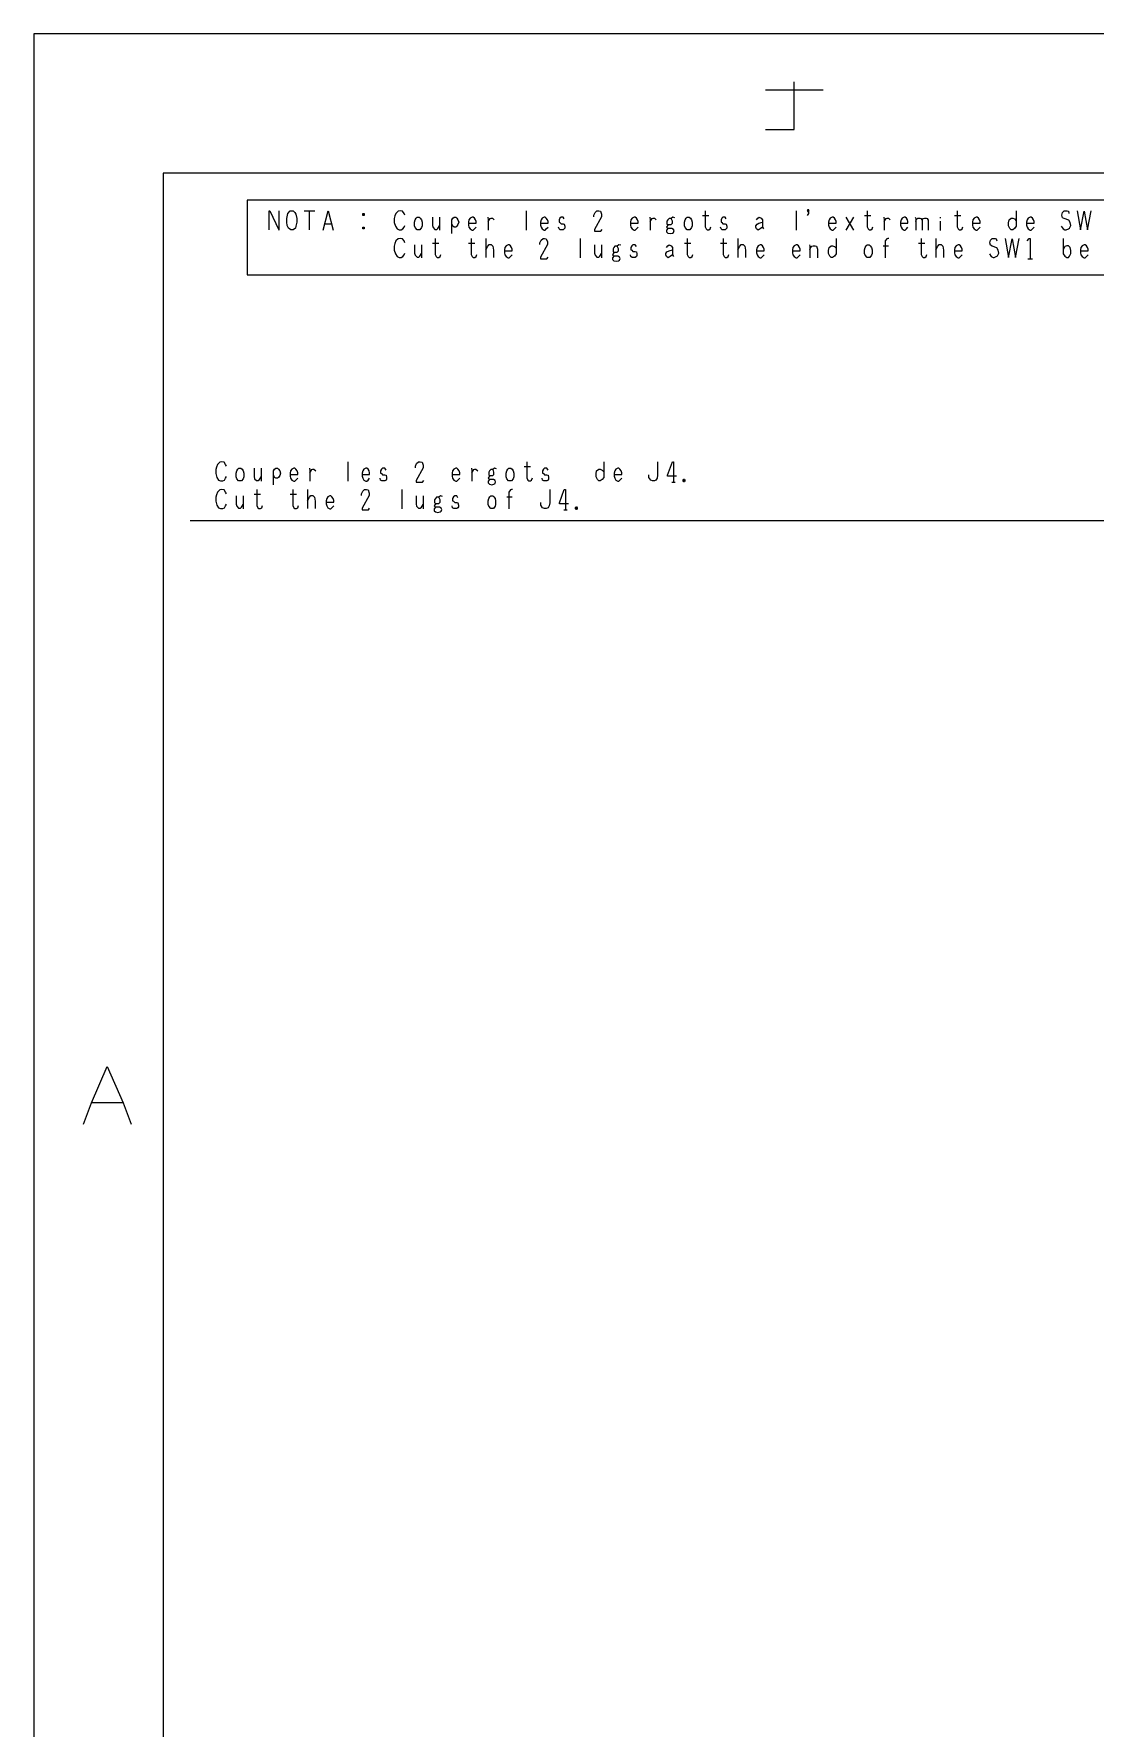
# Model space of a CAD drawing. Extents: x -228 to 961, y -124 to 716.
# Drawn here: x -227.8 to -10.9, y 369.4 to 715.8 of the extents above; entities that cross this region are included whole.
import ezdxf

# ---------------------------------------------------------------- set-up
doc = ezdxf.new("R2010")
doc.units = 0
doc.layers.add('1', color=1, linetype='CONTINUOUS')

msp = doc.modelspace()

# ---------------------------------------------------------------- linework, layer by layer
at = {"layer": '1'}
for p, q in [((960.5, 715.8), (-227.75, 715.8)), ((-227.75, 715.8), (-227.75, -124.5)), ((-78.25, 704.34), (-66.48, 704.34)), ((-72.38, 696.27), (-72.38, 705.97)), ((-78.25, 696.27), (-72.38, 696.27)), ((934.1, 687.29), (-201.33, 687.29)), ((-201.33, 687.29), (-201.33, -99.61)), ((171.58, 681.8), (-184.15, 681.8)), ((-184.15, 681.8), (-184.15, 666.52)), ((-179.65, 675.75), (-179.65, 679.63)), ((-179.65, 679.63), (-179.52, 679.63)), ((-179.52, 679.63), (-177.7, 675.75)), ((-177.65, 675.75), (-177.65, 679.63)), ((-176.07, 678.05), (-175.85, 679.1)), ((-175.85, 679.1), (-175.4, 679.63)), ((-175.4, 679.63), (-174.77, 679.63)), ((-174.77, 679.63), (-174.42, 679.28)), ((-174.42, 679.28), (-174.2, 678.93)), ((-172.52, 679.63), (-170.35, 679.63)), ((-171.5, 679.63), (-171.5, 675.75)), ((-168.62, 675.65), (-167.65, 679.63)), ((-167.65, 679.63), (-166.6, 675.65)), ((-160.52, 679.1), (-160.27, 679.1)), ((-160.52, 678.68), (-160.52, 679.1)), ((-160.52, 679.1), (-160.27, 678.68)), ((-160.27, 679.1), (-160.52, 678.68)), ((-160.27, 679.1), (-160.27, 678.68)), ((-153.8, 679.1), (-154.02, 678.58)), ((-153.32, 679.55), (-153.8, 679.1)), ((-152.92, 679.63), (-153.32, 679.55)), ((-152.47, 679.55), (-152.92, 679.63)), ((-152.12, 679.1), (-152.47, 679.55)), ((-151.95, 678.75), (-152.12, 679.1)), ((-127.17, 679.62), (-127.17, 675.65)), ((-113.32, 678.75), (-113.1, 679.27)), ((-113.1, 679.27), (-112.7, 679.62)), ((-112.7, 679.62), (-112.35, 679.62)), ((-112.35, 679.62), (-112, 679.55)), ((-112, 679.55), (-111.77, 678.92)), ((-90.57, 679.62), (-90.57, 676.37)), ((-72, 679.62), (-72, 675.65)), ((-69.42, 679.82), (-69.65, 679.45)), ((-69.42, 679.82), (-69.65, 679.82)), ((-69.65, 679.82), (-69.65, 679.45)), ((-69.42, 679.45), (-69.65, 679.82)), ((-69.65, 679.45), (-69.42, 679.45)), ((-69.65, 678.67), (-69.42, 679.1)), ((-69.42, 679.1), (-69.42, 679.82)), ((-57.47, 679.62), (-57.47, 676.37)), ((-39.07, 679.62), (-39.07, 676.37)), ((-27.07, 679.62), (-27.07, 676.45)), ((-17.7, 678.75), (-17.6, 679.27)), ((-17.6, 679.27), (-17.25, 679.62)), ((-17.25, 679.62), (-16.6, 679.62)), ((-16.6, 679.62), (-16.37, 679.55)), ((-16.37, 679.55), (-16.27, 679.1)), ((-14.6, 679.62), (-13.9, 675.75)), ((-13.9, 675.75), (-13.17, 679.55)), ((-13.17, 679.55), (-12.47, 675.75)), ((-12.47, 675.75), (-11.72, 679.62)), ((-177.7, 675.75), (-177.65, 675.75)), ((-176.07, 677.33), (-176.07, 678.05)), ((-175.97, 676.63), (-176.07, 677.33)), ((-175.75, 676.1), (-175.97, 676.63)), ((-175.22, 675.75), (-175.75, 676.1)), ((-174.77, 675.75), (-175.22, 675.75)), ((-174.3, 676.1), (-174.77, 675.75)), ((-174.2, 676.45), (-174.3, 676.1)), ((-174.2, 678.93), (-174.02, 678.05)), ((-174.02, 677.33), (-174.2, 676.45)), ((-174.02, 678.05), (-174.02, 677.33)), ((-168.27, 676.98), (-166.95, 676.98)), ((-160.27, 678.68), (-160.52, 678.68)), ((-160.52, 676.28), (-160.27, 676.28)), ((-160.52, 675.93), (-160.52, 676.28)), ((-160.52, 676.28), (-160.27, 675.93)), ((-160.27, 676.28), (-160.52, 675.93)), ((-160.27, 675.93), (-160.52, 675.93)), ((-160.27, 676.28), (-160.27, 675.93)), ((-154.02, 678.58), (-154.12, 678.05)), ((-154.12, 678.05), (-154.12, 677.25)), ((-154.12, 677.25), (-153.9, 676.45)), ((-153.9, 676.45), (-153.55, 675.93)), ((-153.55, 675.93), (-153.15, 675.75)), ((-153.15, 675.75), (-152.7, 675.75)), ((-152.7, 675.75), (-152.35, 675.93)), ((-152.35, 675.93), (-152.12, 676.28)), ((-152.12, 676.28), (-151.95, 676.63)), ((-150, 677.33), (-149.87, 677.78)), ((-150, 676.55), (-150, 677.33)), ((-149.87, 676.2), (-150, 676.55)), ((-149.87, 677.78), (-149.65, 678.13)), ((-149.47, 675.75), (-149.87, 676.2)), ((-149.65, 678.13), (-149.42, 678.3)), ((-148.9, 675.75), (-149.47, 675.75)), ((-149.42, 678.3), (-149.02, 678.3)), ((-149.02, 678.3), (-148.8, 678.13)), ((-148.55, 676.2), (-148.9, 675.75)), ((-148.8, 678.13), (-148.55, 677.78)), ((-148.55, 677.78), (-148.45, 677.33)), ((-148.45, 676.55), (-148.55, 676.2)), ((-148.45, 677.33), (-148.45, 676.55)), ((-146.32, 678.3), (-146.32, 676.63)), ((-146.32, 676.63), (-146.2, 676.2)), ((-146.2, 676.2), (-145.8, 675.83)), ((-145.8, 675.83), (-145.45, 675.83)), ((-145.45, 675.83), (-145.22, 676)), ((-145.22, 676), (-144.87, 676.55)), ((-144.87, 678.3), (-144.87, 675.65)), ((-142.35, 677.78), (-142.12, 678.12)), ((-142.35, 674.95), (-142.35, 677.78)), ((-142.12, 676.45), (-142.35, 676.98)), ((-142.12, 678.12), (-141.9, 678.3)), ((-141.9, 676.28), (-142.12, 676.45)), ((-141.9, 678.3), (-141.55, 678.3)), ((-141.55, 676.28), (-141.9, 676.28)), ((-141.55, 678.3), (-141.32, 678.12)), ((-141.32, 676.45), (-141.55, 676.28)), ((-141.32, 678.12), (-141.1, 677.78)), ((-141.1, 676.8), (-141.32, 676.45)), ((-141.1, 677.78), (-140.92, 677.33)), ((-140.92, 677.33), (-141.1, 676.8)), ((-138.85, 677.77), (-138.95, 677.32)), ((-138.95, 677.32), (-138.95, 676.72)), ((-138.95, 677.08), (-137.4, 677.08)), ((-138.95, 676.72), (-138.85, 676.27)), ((-138.62, 678.12), (-138.85, 677.77)), ((-138.85, 676.27), (-138.62, 675.92)), ((-138.22, 678.3), (-138.62, 678.12)), ((-138.62, 675.92), (-138.22, 675.65)), ((-137.97, 678.3), (-138.22, 678.3)), ((-138.22, 675.65), (-137.97, 675.65)), ((-137.75, 678.12), (-137.97, 678.3)), ((-137.97, 675.65), (-137.75, 675.92)), ((-137.52, 677.77), (-137.75, 678.12)), ((-137.75, 675.92), (-137.4, 676.27)), ((-137.4, 677.42), (-137.52, 677.77)), ((-137.4, 677.08), (-137.4, 677.42)), ((-135, 678.3), (-134.95, 677.77)), ((-134.95, 677.42), (-134.52, 678.05)), ((-134.95, 677.77), (-134.95, 675.65)), ((-134.52, 678.05), (-134.3, 678.12)), ((-134.3, 678.12), (-134.07, 678.12)), ((-134.07, 678.12), (-133.72, 677.78)), ((-124.12, 677.77), (-124.25, 677.32)), ((-124.25, 677.32), (-124.25, 676.72)), ((-124.25, 677.08), (-122.7, 677.08)), ((-124.25, 676.72), (-124.12, 676.27)), ((-123.9, 678.12), (-124.12, 677.77)), ((-124.12, 676.27), (-123.9, 675.92)), ((-123.5, 678.3), (-123.9, 678.12)), ((-123.9, 675.92), (-123.5, 675.65)), ((-123.27, 678.3), (-123.5, 678.3)), ((-123.5, 675.65), (-123.27, 675.65)), ((-123.05, 678.12), (-123.27, 678.3)), ((-123.27, 675.65), (-123.05, 675.92)), ((-122.82, 677.77), (-123.05, 678.12)), ((-123.05, 675.92), (-122.7, 676.27)), ((-122.7, 677.42), (-122.82, 677.77)), ((-122.7, 677.08), (-122.7, 677.42)), ((-120.45, 675.92), (-120.57, 676.27)), ((-120.27, 678.12), (-120.45, 677.77)), ((-120.45, 677.77), (-120.45, 677.32)), ((-120.45, 677.32), (-120.27, 677.25)), ((-120.22, 675.75), (-120.45, 675.92)), ((-120.05, 678.3), (-120.27, 678.12)), ((-120.27, 677.25), (-120.05, 676.97)), ((-119.6, 675.75), (-120.22, 675.75)), ((-119.6, 678.3), (-120.05, 678.3)), ((-120.05, 676.97), (-119.6, 676.97)), ((-119.37, 677.95), (-119.6, 678.3)), ((-119.6, 676.97), (-119.37, 676.9)), ((-119.37, 675.92), (-119.6, 675.75)), ((-119.37, 676.9), (-119.25, 676.45)), ((-119.25, 676.1), (-119.37, 675.92)), ((-119.25, 676.45), (-119.25, 676.1)), ((-113.32, 678.4), (-113.32, 678.75)), ((-111.77, 678.4), (-113.22, 675.82)), ((-113.22, 675.82), (-113.22, 675.47)), ((-111.9, 675.47), (-111.67, 675.82)), ((-111.77, 678.92), (-111.77, 678.4)), ((-105.75, 677.77), (-105.85, 677.32)), ((-105.85, 677.32), (-105.85, 676.72)), ((-105.85, 677.07), (-104.3, 677.07)), ((-105.85, 676.72), (-105.75, 676.27)), ((-105.52, 678.12), (-105.75, 677.77)), ((-105.75, 676.27), (-105.52, 675.92)), ((-105.12, 678.3), (-105.52, 678.12)), ((-105.52, 675.92), (-105.12, 675.65)), ((-104.87, 678.3), (-105.12, 678.3)), ((-105.12, 675.65), (-104.87, 675.65)), ((-104.65, 678.12), (-104.87, 678.3)), ((-104.87, 675.65), (-104.65, 675.92)), ((-104.42, 677.77), (-104.65, 678.12)), ((-104.65, 675.92), (-104.3, 676.27)), ((-104.3, 677.42), (-104.42, 677.77)), ((-104.3, 677.07), (-104.3, 677.42)), ((-101.9, 678.3), (-101.85, 677.77)), ((-101.85, 677.42), (-101.42, 678.05)), ((-101.85, 677.77), (-101.85, 675.65)), ((-101.42, 678.05), (-101.2, 678.12)), ((-101.2, 678.12), (-100.97, 678.12)), ((-100.97, 678.12), (-100.62, 677.77)), ((-98.15, 676.8), (-98.5, 676.27)), ((-98.5, 676.27), (-98.22, 676)), ((-98.22, 676), (-98.5, 675.65)), ((-98.5, 675.65), (-98.5, 675.3)), ((-98.22, 677.77), (-98.4, 677.52)), ((-98.4, 677.52), (-98.4, 676.9)), ((-98.4, 676.9), (-98.15, 676.8)), ((-97.97, 678.05), (-98.22, 677.77)), ((-97.4, 676), (-98.22, 676)), ((-98.15, 676.8), (-97.52, 676.8)), ((-97.52, 678.05), (-97.97, 678.05)), ((-97.17, 678.3), (-97.52, 678.05)), ((-97.4, 677.77), (-97.52, 678.05)), ((-97.52, 676.8), (-97.3, 677.07)), ((-97.3, 677.52), (-97.4, 677.77)), ((-97.07, 675.82), (-97.4, 676)), ((-97.3, 677.07), (-97.3, 677.52)), ((-96.77, 678.22), (-97.17, 678.3)), ((-96.95, 675.57), (-97.07, 675.82)), ((-97.07, 675.22), (-96.95, 675.57)), ((-94.82, 677.32), (-94.7, 677.77)), ((-94.82, 676.55), (-94.82, 677.32)), ((-94.7, 676.2), (-94.82, 676.55)), ((-94.7, 677.77), (-94.47, 678.12)), ((-94.3, 675.75), (-94.7, 676.2)), ((-94.47, 678.12), (-94.25, 678.3)), ((-93.72, 675.75), (-94.3, 675.75)), ((-94.25, 678.3), (-93.85, 678.3)), ((-93.85, 678.3), (-93.62, 678.12)), ((-93.4, 676.2), (-93.72, 675.75)), ((-93.62, 678.12), (-93.4, 677.77)), ((-93.4, 677.77), (-93.27, 677.32)), ((-93.27, 676.55), (-93.4, 676.2)), ((-93.27, 677.32), (-93.27, 676.55)), ((-91.15, 678.67), (-89.82, 678.67)), ((-90.57, 676.37), (-90.4, 675.92)), ((-90.4, 675.92), (-90.17, 675.75)), ((-90.17, 675.75), (-89.82, 675.75)), ((-89.82, 675.75), (-89.6, 675.92)), ((-89.6, 675.92), (-89.42, 676.37)), ((-87.35, 675.92), (-87.47, 676.27)), ((-87.17, 678.12), (-87.35, 677.77)), ((-87.35, 677.77), (-87.35, 677.32)), ((-87.35, 677.32), (-87.17, 677.25)), ((-87.12, 675.75), (-87.35, 675.92)), ((-86.95, 678.3), (-87.17, 678.12)), ((-87.17, 677.25), (-86.95, 676.97)), ((-86.5, 675.75), (-87.12, 675.75)), ((-86.5, 678.3), (-86.95, 678.3)), ((-86.95, 676.97), (-86.5, 676.97)), ((-86.27, 677.95), (-86.5, 678.3)), ((-86.5, 676.97), (-86.27, 676.9)), ((-86.27, 675.92), (-86.5, 675.75)), ((-86.27, 676.9), (-86.15, 676.45)), ((-86.15, 676.1), (-86.27, 675.92)), ((-86.15, 676.45), (-86.15, 676.1)), ((-80.22, 676.55), (-80, 676.9)), ((-80.22, 676.27), (-80.22, 676.55)), ((-80.12, 675.92), (-80.22, 676.27)), ((-80.12, 677.77), (-79.82, 678.12)), ((-79.77, 675.65), (-80.12, 675.92)), ((-80, 676.9), (-79.6, 677.07)), ((-79.82, 678.12), (-79.55, 678.3)), ((-79.37, 675.92), (-79.77, 675.65)), ((-79.6, 677.07), (-78.9, 677.32)), ((-79.55, 678.3), (-79.12, 678.12)), ((-78.9, 676.27), (-79.37, 675.92)), ((-79.12, 678.12), (-78.9, 677.77)), ((-78.9, 677.77), (-78.9, 677.32)), ((-78.9, 677.32), (-78.9, 676.27)), ((-78.9, 676.27), (-78.67, 675.92)), ((-65.27, 677.77), (-65.4, 677.32)), ((-65.4, 677.32), (-65.4, 676.72)), ((-65.4, 677.07), (-63.85, 677.07)), ((-65.4, 676.72), (-65.27, 676.27)), ((-65.05, 678.12), (-65.27, 677.77)), ((-65.27, 676.27), (-65.05, 675.92)), ((-64.65, 678.3), (-65.05, 678.12)), ((-65.05, 675.92), (-64.65, 675.65)), ((-64.42, 678.3), (-64.65, 678.3)), ((-64.65, 675.65), (-64.42, 675.65)), ((-64.2, 678.12), (-64.42, 678.3)), ((-64.42, 675.65), (-64.2, 675.92)), ((-63.97, 677.77), (-64.2, 678.12)), ((-64.2, 675.92), (-63.85, 676.27)), ((-63.85, 677.42), (-63.97, 677.77)), ((-63.85, 677.07), (-63.85, 677.42)), ((-61.85, 678.3), (-60.3, 675.65)), ((-60.3, 678.3), (-61.85, 675.65)), ((-58.05, 678.67), (-56.72, 678.67)), ((-57.47, 676.37), (-57.3, 675.92)), ((-57.3, 675.92), (-57.07, 675.75)), ((-57.07, 675.75), (-56.72, 675.75)), ((-56.72, 675.75), (-56.5, 675.92)), ((-56.5, 675.92), (-56.32, 676.37)), ((-54.07, 678.3), (-54.02, 677.77)), ((-54.02, 677.42), (-53.62, 678.05)), ((-54.02, 677.77), (-54.02, 675.65)), ((-53.62, 678.05), (-53.4, 678.12)), ((-53.4, 678.12), (-53.15, 678.12)), ((-53.15, 678.12), (-52.82, 677.77)), ((-50.57, 677.77), (-50.7, 677.32)), ((-50.7, 677.32), (-50.7, 676.72)), ((-50.7, 677.07), (-49.15, 677.07)), ((-50.7, 676.72), (-50.57, 676.27)), ((-50.35, 678.12), (-50.57, 677.77)), ((-50.57, 676.27), (-50.35, 675.92)), ((-49.95, 678.3), (-50.35, 678.12)), ((-50.35, 675.92), (-49.95, 675.65)), ((-49.72, 678.3), (-49.95, 678.3)), ((-49.95, 675.65), (-49.72, 675.65)), ((-49.47, 678.12), (-49.72, 678.3)), ((-49.72, 675.65), (-49.47, 675.92)), ((-49.25, 677.77), (-49.47, 678.12)), ((-49.47, 675.92), (-49.15, 676.27)), ((-49.15, 677.42), (-49.25, 677.77)), ((-49.15, 677.07), (-49.15, 677.42)), ((-47.7, 678.3), (-47.57, 678.05)), ((-47.57, 678.05), (-47.57, 675.65)), ((-47.57, 677.42), (-47.47, 677.77)), ((-47.47, 677.77), (-47.12, 678.12)), ((-47.12, 678.12), (-46.72, 678.12)), ((-46.72, 678.12), (-46.5, 678.05)), ((-46.5, 678.05), (-46.27, 677.7)), ((-46.27, 677.7), (-46.02, 678.05)), ((-46.27, 677.7), (-46.27, 675.65)), ((-46.02, 678.05), (-45.8, 678.12)), ((-45.8, 678.12), (-45.45, 678.12)), ((-45.45, 678.12), (-45.22, 678.05)), ((-45.22, 678.05), (-45.05, 677.7)), ((-45.05, 677.7), (-45.05, 675.65)), ((-42.57, 678.3), (-42.57, 678.12)), ((-42.57, 677.52), (-42.57, 675.57)), ((-39.65, 678.67), (-38.32, 678.67)), ((-39.07, 676.37), (-38.9, 675.92)), ((-38.9, 675.92), (-38.67, 675.75)), ((-38.67, 675.75), (-38.32, 675.75)), ((-38.32, 675.75), (-38.1, 675.92)), ((-38.1, 675.92), (-37.92, 676.37)), ((-35.87, 677.77), (-35.97, 677.32)), ((-35.97, 677.32), (-35.97, 676.72)), ((-35.97, 677.07), (-34.42, 677.07)), ((-35.97, 676.72), (-35.87, 676.27)), ((-35.62, 678.12), (-35.87, 677.77)), ((-35.87, 676.27), (-35.62, 675.92)), ((-35.22, 678.3), (-35.62, 678.12)), ((-35.62, 675.92), (-35.22, 675.65)), ((-35, 678.3), (-35.22, 678.3)), ((-35.22, 675.65), (-35, 675.65)), ((-34.77, 678.12), (-35, 678.3)), ((-35, 675.65), (-34.77, 675.92)), ((-34.55, 677.77), (-34.77, 678.12)), ((-34.77, 675.92), (-34.42, 676.27)), ((-34.42, 677.42), (-34.55, 677.77)), ((-34.42, 677.07), (-34.42, 677.42)), ((-28.62, 677.15), (-28.5, 677.77)), ((-28.62, 676.55), (-28.62, 677.15)), ((-28.32, 676), (-28.62, 676.55)), ((-28.5, 677.77), (-28.1, 678.12)), ((-28.1, 675.75), (-28.32, 676)), ((-28.1, 678.12), (-27.75, 678.12)), ((-27.75, 675.75), (-28.1, 675.75)), ((-27.75, 678.12), (-27.42, 677.95)), ((-27.42, 676), (-27.75, 675.75)), ((-27.42, 677.95), (-27.07, 677.6)), ((-27.07, 676.45), (-27.42, 676)), ((-24.82, 677.77), (-24.95, 677.32)), ((-24.95, 677.32), (-24.95, 676.72)), ((-24.95, 677.07), (-23.4, 677.07)), ((-24.95, 676.72), (-24.82, 676.27)), ((-24.6, 678.12), (-24.82, 677.77)), ((-24.82, 676.27), (-24.6, 675.92)), ((-24.2, 678.3), (-24.6, 678.12)), ((-24.6, 675.92), (-24.2, 675.65)), ((-23.97, 678.3), (-24.2, 678.3)), ((-24.2, 675.65), (-23.97, 675.65)), ((-23.72, 678.12), (-23.97, 678.3)), ((-23.97, 675.65), (-23.72, 675.92)), ((-23.5, 677.77), (-23.72, 678.12)), ((-23.72, 675.92), (-23.4, 676.27)), ((-23.4, 677.42), (-23.5, 677.77)), ((-23.4, 677.07), (-23.4, 677.42)), ((-17.82, 676.45), (-17.47, 675.92)), ((-17.6, 678.22), (-17.7, 678.75)), ((-17.25, 678.05), (-17.6, 678.22)), ((-17.47, 675.92), (-17.07, 675.75)), ((-16.27, 677.7), (-17.25, 678.05)), ((-17.07, 675.75), (-16.85, 675.75)), ((-16.85, 675.75), (-16.37, 675.92)), ((-16.37, 675.92), (-16.15, 676.1)), ((-16.02, 677.25), (-16.27, 677.7)), ((-16.15, 676.1), (-15.87, 676.62)), ((-15.87, 676.62), (-16.02, 677.25)), ((-154.02, 672.92), (-154.12, 672.37)), ((-154.12, 672.37), (-154.12, 671.6)), ((-153.8, 673.45), (-154.02, 672.92)), ((-153.32, 673.9), (-153.8, 673.45)), ((-152.92, 673.97), (-153.32, 673.9)), ((-152.47, 673.9), (-152.92, 673.97)), ((-152.12, 673.45), (-152.47, 673.9)), ((-151.95, 673.1), (-152.12, 673.45)), ((-150, 672.65), (-150, 670.97)), ((-148.55, 672.65), (-148.55, 670)), ((-146.32, 673), (-145, 673)), ((-145.75, 673.97), (-145.75, 670.7)), ((-138.95, 673), (-137.65, 673)), ((-138.4, 673.97), (-138.4, 670.7)), ((-135.4, 673.97), (-135.4, 670.07)), ((-135.4, 671.67), (-135, 672.37)), ((-135, 672.37), (-134.7, 672.75)), ((-134.7, 672.75), (-134.3, 672.75)), ((-134.3, 672.75), (-133.97, 672.37)), ((-133.97, 672.37), (-133.85, 671.6)), ((-131.5, 672.12), (-131.6, 671.67)), ((-131.25, 672.47), (-131.5, 672.12)), ((-130.85, 672.65), (-131.25, 672.47)), ((-130.62, 672.65), (-130.85, 672.65)), ((-130.4, 672.47), (-130.62, 672.65)), ((-130.17, 672.12), (-130.4, 672.47)), ((-130.05, 671.77), (-130.17, 672.12)), ((-124.37, 673.1), (-124.12, 673.62)), ((-124.37, 672.75), (-124.37, 673.1)), ((-122.82, 672.75), (-124.25, 670.17)), ((-124.12, 673.62), (-123.72, 673.97)), ((-123.72, 673.97), (-123.4, 673.97)), ((-123.4, 673.97), (-123.05, 673.9)), ((-123.05, 673.9), (-122.82, 673.27)), ((-122.82, 673.27), (-122.82, 672.75)), ((-116.15, 673.97), (-116.15, 670)), ((-113.22, 675.47), (-111.9, 675.47)), ((-113.22, 672.65), (-113.22, 670.97)), ((-111.77, 672.65), (-111.77, 670)), ((-109.25, 672.12), (-109.42, 671.85)), ((-109.02, 672.37), (-109.25, 672.12)), ((-108.55, 672.37), (-109.02, 672.37)), ((-108.22, 672.65), (-108.55, 672.37)), ((-108.45, 672.12), (-108.55, 672.37)), ((-108.32, 671.85), (-108.45, 672.12)), ((-107.82, 672.57), (-108.22, 672.65)), ((-105.57, 672.47), (-105.75, 672.12)), ((-105.75, 672.12), (-105.75, 671.67)), ((-105.35, 672.65), (-105.57, 672.47)), ((-104.87, 672.65), (-105.35, 672.65)), ((-104.65, 672.3), (-104.87, 672.65)), ((-98.5, 675.3), (-98.22, 675.05)), ((-98.5, 672.12), (-98.22, 672.47)), ((-98.22, 675.05), (-97.75, 674.95)), ((-98.22, 672.47), (-97.92, 672.65)), ((-97.92, 672.65), (-97.52, 672.47)), ((-97.75, 674.95), (-97.3, 675.05)), ((-97.52, 672.47), (-97.3, 672.12)), ((-97.3, 675.05), (-97.07, 675.22)), ((-97.3, 672.12), (-97.3, 671.67)), ((-94.82, 673), (-93.5, 673)), ((-94.25, 673.97), (-94.25, 670.7)), ((-87.47, 673), (-86.15, 673)), ((-86.9, 673.97), (-86.9, 670.7)), ((-83.9, 673.97), (-83.9, 670.07)), ((-83.9, 671.67), (-83.5, 672.37)), ((-83.5, 672.37), (-83.22, 672.75)), ((-83.22, 672.75), (-82.82, 672.75)), ((-82.82, 672.75), (-82.47, 672.37)), ((-82.47, 672.37), (-82.35, 671.6)), ((-80, 672.12), (-80.12, 671.67)), ((-79.77, 672.47), (-80, 672.12)), ((-79.37, 672.65), (-79.77, 672.47)), ((-79.12, 672.65), (-79.37, 672.65)), ((-78.9, 672.47), (-79.12, 672.65)), ((-78.67, 672.12), (-78.9, 672.47)), ((-78.57, 671.77), (-78.67, 672.12)), ((-72.65, 672.12), (-72.75, 671.67)), ((-72.42, 672.47), (-72.65, 672.12)), ((-72, 672.65), (-72.42, 672.47)), ((-71.77, 672.65), (-72, 672.65)), ((-71.55, 672.47), (-71.77, 672.65)), ((-71.32, 672.12), (-71.55, 672.47)), ((-71.2, 671.77), (-71.32, 672.12)), ((-69.3, 672.65), (-69.2, 672.37)), ((-69.2, 672.37), (-69.2, 670)), ((-69.07, 672.02), (-68.8, 672.37)), ((-68.8, 672.37), (-68.5, 672.47)), ((-68.5, 672.47), (-68.1, 672.47)), ((-68.1, 672.47), (-67.87, 672.37)), ((-67.87, 672.37), (-67.65, 671.77)), ((-65.4, 671.5), (-65.27, 672.12)), ((-65.27, 672.12), (-64.87, 672.47)), ((-64.87, 672.47), (-64.55, 672.47)), ((-64.55, 672.47), (-64.2, 672.3)), ((-64.2, 672.3), (-63.85, 671.95)), ((-63.85, 673.97), (-63.85, 670.8)), ((-58.05, 671.67), (-57.92, 672.12)), ((-57.92, 672.12), (-57.7, 672.47)), ((-57.7, 672.47), (-57.47, 672.65)), ((-57.47, 672.65), (-57.07, 672.65)), ((-57.07, 672.65), (-56.85, 672.47)), ((-56.85, 672.47), (-56.6, 672.12)), ((-56.6, 672.12), (-56.5, 671.67)), ((-54.25, 672.47), (-53.15, 672.47)), ((-53.5, 673.9), (-53.8, 673.45)), ((-53.8, 673.45), (-53.8, 670)), ((-53.27, 673.97), (-53.5, 673.9)), ((-53.05, 673.97), (-53.27, 673.97)), ((-47, 673), (-45.7, 673)), ((-46.45, 673.97), (-46.45, 670.7)), ((-43.45, 673.97), (-43.45, 670.07)), ((-43.45, 671.67), (-43.05, 672.37)), ((-43.05, 672.37), (-42.75, 672.75)), ((-42.75, 672.75), (-42.35, 672.75)), ((-42.35, 672.75), (-42, 672.37)), ((-42, 672.37), (-41.9, 671.6)), ((-39.55, 672.12), (-39.65, 671.67)), ((-39.3, 672.47), (-39.55, 672.12)), ((-38.9, 672.65), (-39.3, 672.47)), ((-38.67, 672.65), (-38.9, 672.65)), ((-38.45, 672.47), (-38.67, 672.65)), ((-38.22, 672.12), (-38.45, 672.47)), ((-38.1, 671.77), (-38.22, 672.12)), ((-32.42, 673.1), (-32.3, 673.62)), ((-32.3, 672.57), (-32.42, 673.1)), ((-32.3, 673.62), (-31.95, 673.97)), ((-31.95, 672.37), (-32.3, 672.57)), ((-31.95, 673.97), (-31.32, 673.97)), ((-30.97, 672.02), (-31.95, 672.37)), ((-31.32, 673.97), (-31.1, 673.9)), ((-31.1, 673.9), (-30.97, 673.45)), ((-29.3, 673.97), (-28.62, 670.07)), ((-28.62, 670.07), (-27.87, 673.9)), ((-27.87, 673.9), (-27.17, 670.07)), ((-27.17, 670.07), (-26.45, 673.97)), ((-24.82, 673.45), (-24.37, 673.97)), ((-24.37, 673.97), (-24.2, 673.97)), ((-24.2, 673.97), (-24.2, 669.82)), ((-17.47, 673.97), (-17.47, 670.8)), ((-17.07, 672.3), (-17.47, 671.67)), ((-16.72, 672.47), (-17.07, 672.3)), ((-16.37, 672.47), (-16.72, 672.47)), ((-16.02, 672.12), (-16.37, 672.47)), ((-15.87, 671.5), (-16.02, 672.12)), ((-13.8, 672.12), (-13.9, 671.67)), ((-13.57, 672.47), (-13.8, 672.12)), ((-13.17, 672.65), (-13.57, 672.47)), ((-12.92, 672.65), (-13.17, 672.65)), ((-12.7, 672.47), (-12.92, 672.65)), ((-12.47, 672.12), (-12.7, 672.47)), ((-12.35, 671.77), (-12.47, 672.12)), ((-154.12, 671.6), (-153.9, 670.8)), ((-153.9, 670.8), (-153.55, 670.27)), ((-153.55, 670.27), (-153.15, 670.07)), ((-153.15, 670.07), (-152.7, 670.07)), ((-152.7, 670.07), (-152.35, 670.27)), ((-152.35, 670.27), (-152.12, 670.62)), ((-152.12, 670.62), (-151.95, 670.97)), ((-150, 670.97), (-149.87, 670.52)), ((-149.87, 670.52), (-149.47, 670.17)), ((-149.47, 670.17), (-149.12, 670.17)), ((-149.12, 670.17), (-148.9, 670.35)), ((-148.9, 670.35), (-148.55, 670.87)), ((-145.75, 670.7), (-145.57, 670.27)), ((-145.57, 670.27), (-145.35, 670.07)), ((-145.35, 670.07), (-145, 670.07)), ((-145, 670.07), (-144.77, 670.27)), ((-144.77, 670.27), (-144.6, 670.7)), ((-138.4, 670.7), (-138.22, 670.27)), ((-138.22, 670.27), (-137.97, 670.07)), ((-137.97, 670.07), (-137.65, 670.07)), ((-137.65, 670.07), (-137.4, 670.27)), ((-137.4, 670.27), (-137.25, 670.7)), ((-133.85, 671.6), (-133.85, 670.07)), ((-131.6, 671.67), (-131.6, 671.05)), ((-131.6, 671.42), (-130.05, 671.42)), ((-131.6, 671.05), (-131.5, 670.62)), ((-131.5, 670.62), (-131.25, 670.27)), ((-131.25, 670.27), (-130.85, 670)), ((-130.85, 670), (-130.62, 670)), ((-130.62, 670), (-130.4, 670.27)), ((-130.4, 670.27), (-130.05, 670.62)), ((-130.05, 671.42), (-130.05, 671.77)), ((-124.25, 670.17), (-124.25, 669.82)), ((-124.25, 669.82), (-122.92, 669.82)), ((-122.92, 669.82), (-122.7, 670.17)), ((-113.22, 670.97), (-113.1, 670.52)), ((-113.1, 670.52), (-112.7, 670.17)), ((-112.7, 670.17), (-112.35, 670.17)), ((-112.35, 670.17), (-112.12, 670.35)), ((-112.12, 670.35), (-111.77, 670.87)), ((-109.2, 671.15), (-109.55, 670.62)), ((-109.55, 670.62), (-109.25, 670.35)), ((-109.25, 670.35), (-109.55, 670)), ((-109.55, 670), (-109.55, 669.65)), ((-109.55, 669.65), (-109.25, 669.37)), ((-109.42, 671.85), (-109.42, 671.22)), ((-109.42, 671.22), (-109.2, 671.15)), ((-108.45, 670.35), (-109.25, 670.35)), ((-109.25, 669.37), (-108.8, 669.3)), ((-109.2, 671.15), (-108.55, 671.15)), ((-108.8, 669.3), (-108.32, 669.37)), ((-108.55, 671.15), (-108.32, 671.42)), ((-108.1, 670.17), (-108.45, 670.35)), ((-108.32, 671.42), (-108.32, 671.85)), ((-108.32, 669.37), (-108.1, 669.55)), ((-107.97, 669.9), (-108.1, 670.17)), ((-108.1, 669.55), (-107.97, 669.9)), ((-105.75, 670.27), (-105.85, 670.62)), ((-105.75, 671.67), (-105.57, 671.6)), ((-105.52, 670.07), (-105.75, 670.27)), ((-105.57, 671.6), (-105.35, 671.32)), ((-104.87, 670.07), (-105.52, 670.07)), ((-105.35, 671.32), (-104.87, 671.32)), ((-104.87, 671.32), (-104.65, 671.22)), ((-104.65, 670.27), (-104.87, 670.07)), ((-104.65, 671.22), (-104.55, 670.8)), ((-104.55, 670.45), (-104.65, 670.27)), ((-104.55, 670.8), (-104.55, 670.45)), ((-98.62, 670.87), (-98.4, 671.22)), ((-98.62, 670.62), (-98.62, 670.87)), ((-98.5, 670.27), (-98.62, 670.62)), ((-98.15, 670), (-98.5, 670.27)), ((-98.4, 671.22), (-97.97, 671.42)), ((-97.75, 670.27), (-98.15, 670)), ((-97.97, 671.42), (-97.3, 671.67)), ((-97.3, 670.62), (-97.75, 670.27)), ((-97.3, 671.67), (-97.3, 670.62)), ((-97.3, 670.62), (-97.07, 670.27)), ((-94.25, 670.7), (-94.07, 670.27)), ((-94.07, 670.27), (-93.85, 670.07)), ((-93.85, 670.07), (-93.5, 670.07)), ((-93.5, 670.07), (-93.27, 670.27)), ((-93.27, 670.27), (-93.1, 670.7)), ((-86.9, 670.7), (-86.72, 670.27)), ((-86.72, 670.27), (-86.5, 670.07)), ((-86.5, 670.07), (-86.15, 670.07)), ((-86.15, 670.07), (-85.92, 670.27)), ((-85.92, 670.27), (-85.75, 670.7)), ((-82.35, 671.6), (-82.35, 670.07)), ((-80.12, 671.67), (-80.12, 671.05)), ((-80.12, 671.42), (-78.57, 671.42)), ((-80.12, 671.05), (-80, 670.62)), ((-80, 670.62), (-79.77, 670.27)), ((-79.77, 670.27), (-79.37, 670)), ((-79.37, 670), (-79.12, 670)), ((-79.12, 670), (-78.9, 670.27)), ((-78.9, 670.27), (-78.57, 670.62)), ((-78.57, 671.42), (-78.57, 671.77)), ((-72.75, 671.67), (-72.75, 671.05)), ((-72.75, 671.42), (-71.2, 671.42)), ((-72.75, 671.05), (-72.65, 670.62)), ((-72.65, 670.62), (-72.42, 670.27)), ((-72.42, 670.27), (-72, 670)), ((-72, 670), (-71.77, 670)), ((-71.77, 670), (-71.55, 670.27)), ((-71.55, 670.27), (-71.2, 670.62)), ((-71.2, 671.42), (-71.2, 671.77)), ((-69.2, 671.67), (-69.07, 672.02)), ((-67.65, 671.77), (-67.65, 670)), ((-65.4, 670.87), (-65.4, 671.5)), ((-65.12, 670.35), (-65.4, 670.87)), ((-64.87, 670.07), (-65.12, 670.35)), ((-64.55, 670.07), (-64.87, 670.07)), ((-64.2, 670.35), (-64.55, 670.07)), ((-63.85, 670.8), (-64.2, 670.35)), ((-58.05, 670.87), (-58.05, 671.67)), ((-57.92, 670.52), (-58.05, 670.87)), ((-57.52, 670.07), (-57.92, 670.52)), ((-56.95, 670.07), (-57.52, 670.07)), ((-56.6, 670.52), (-56.95, 670.07)), ((-56.5, 670.87), (-56.6, 670.52)), ((-56.5, 671.67), (-56.5, 670.87)), ((-46.45, 670.7), (-46.27, 670.27)), ((-46.27, 670.27), (-46.02, 670.07)), ((-46.02, 670.07), (-45.7, 670.07)), ((-45.7, 670.07), (-45.45, 670.27)), ((-45.45, 670.27), (-45.3, 670.7)), ((-41.9, 671.6), (-41.9, 670.07)), ((-39.65, 671.67), (-39.65, 671.05)), ((-39.65, 671.42), (-38.1, 671.42)), ((-39.65, 671.05), (-39.55, 670.62)), ((-39.55, 670.62), (-39.3, 670.27)), ((-39.3, 670.27), (-38.9, 670)), ((-38.9, 670), (-38.67, 670)), ((-38.67, 670), (-38.45, 670.27)), ((-38.45, 670.27), (-38.1, 670.62)), ((-38.1, 671.42), (-38.1, 671.77)), ((-32.52, 670.8), (-32.17, 670.27)), ((-32.17, 670.27), (-31.77, 670.07)), ((-31.77, 670.07), (-31.55, 670.07)), ((-31.55, 670.07), (-31.1, 670.27)), ((-31.1, 670.27), (-30.87, 670.45)), ((-30.75, 671.6), (-30.97, 672.02)), ((-30.87, 670.45), (-30.57, 670.97)), ((-30.57, 670.97), (-30.75, 671.6)), ((-24.65, 669.82), (-23.72, 669.82)), ((-17.47, 670.8), (-17.07, 670.35)), ((-17.07, 670.35), (-16.72, 670.07)), ((-16.72, 670.07), (-16.37, 670.07)), ((-16.37, 670.07), (-16.15, 670.35)), ((-16.15, 670.35), (-15.87, 670.87)), ((-15.87, 670.87), (-15.87, 671.5)), ((-13.9, 671.67), (-13.9, 671.05)), ((-13.9, 671.42), (-12.35, 671.42)), ((-13.9, 671.05), (-13.8, 670.62)), ((-13.8, 670.62), (-13.57, 670.27)), ((-13.57, 670.27), (-13.17, 670)), ((-13.17, 670), (-12.92, 670)), ((-12.92, 670), (-12.7, 670.27)), ((-12.7, 670.27), (-12.35, 670.62)), ((-12.35, 671.42), (-12.35, 671.77)), ((-184.15, 666.52), (171.58, 666.52)), ((-190.45, 627.22), (-190.57, 626.7)), ((-190.22, 627.77), (-190.45, 627.22)), ((-189.77, 628.2), (-190.22, 627.77)), ((-189.37, 628.3), (-189.77, 628.2)), ((-188.9, 628.2), (-189.37, 628.3)), ((-188.57, 627.77), (-188.9, 628.2)), ((-188.4, 627.42), (-188.57, 627.77)), ((-163.62, 628.3), (-163.62, 624.32)), ((-149.77, 627.42), (-149.55, 627.95)), ((-149.77, 627.05), (-149.77, 627.42)), ((-148.22, 627.05), (-149.65, 624.5)), ((-149.55, 627.95), (-149.15, 628.3)), ((-149.15, 628.3), (-148.8, 628.3)), ((-148.8, 628.3), (-148.45, 628.2)), ((-148.45, 628.2), (-148.22, 627.6)), ((-148.22, 627.6), (-148.22, 627.05)), ((-127.6, 627.32), (-126.27, 627.32)), ((-127.02, 628.3), (-127.02, 625.02)), ((-111.32, 628.3), (-111.32, 625.12)), ((-100.3, 628.3), (-100.3, 625.55)), ((-98.27, 625.55), (-97.3, 628.3)), ((-97.3, 628.3), (-97.07, 628.3)), ((-97.07, 628.3), (-97.07, 624.15)), ((-190.57, 626.7), (-190.57, 625.9)), ((-190.57, 625.9), (-190.35, 625.12)), ((-190.35, 625.12), (-190, 624.57)), ((-190, 624.57), (-189.6, 624.4)), ((-189.6, 624.4), (-189.15, 624.4)), ((-189.15, 624.4), (-188.8, 624.57)), ((-188.8, 624.57), (-188.57, 624.95)), ((-188.57, 624.95), (-188.4, 625.3)), ((-186.45, 626), (-186.32, 626.45)), ((-186.45, 625.2), (-186.45, 626)), ((-186.32, 624.85), (-186.45, 625.2)), ((-186.32, 626.45), (-186.1, 626.8)), ((-185.92, 624.4), (-186.32, 624.85)), ((-186.1, 626.8), (-185.87, 626.97)), ((-185.35, 624.4), (-185.92, 624.4)), ((-185.87, 626.97), (-185.45, 626.97)), ((-185.45, 626.97), (-185.22, 626.8)), ((-185, 624.85), (-185.35, 624.4)), ((-185.22, 626.8), (-185, 626.45)), ((-185, 626.45), (-184.87, 626)), ((-184.87, 625.2), (-185, 624.85)), ((-184.87, 626), (-184.87, 625.2)), ((-182.75, 626.97), (-182.75, 625.3)), ((-182.75, 625.3), (-182.65, 624.85)), ((-182.65, 624.85), (-182.25, 624.5)), ((-182.25, 624.5), (-181.9, 624.5)), ((-181.9, 624.5), (-181.67, 624.67)), ((-181.67, 624.67), (-181.32, 625.2)), ((-181.32, 626.97), (-181.32, 624.32)), ((-178.8, 626.45), (-178.57, 626.8)), ((-178.8, 623.6), (-178.8, 626.45)), ((-178.57, 625.12), (-178.8, 625.65)), ((-178.57, 626.8), (-178.32, 626.97)), ((-178.32, 624.95), (-178.57, 625.12)), ((-178.32, 626.97), (-178, 626.97)), ((-178, 624.95), (-178.32, 624.95)), ((-178, 626.97), (-177.75, 626.8)), ((-177.75, 625.12), (-178, 624.95)), ((-177.75, 626.8), (-177.52, 626.45)), ((-177.52, 625.47), (-177.75, 625.12)), ((-177.52, 626.45), (-177.35, 626)), ((-177.35, 626), (-177.52, 625.47)), ((-175.3, 626.45), (-175.4, 626)), ((-175.4, 626), (-175.4, 625.37)), ((-175.4, 625.72), (-173.85, 625.72)), ((-175.4, 625.37), (-175.3, 624.95)), ((-175.05, 626.8), (-175.3, 626.45)), ((-175.3, 624.95), (-175.05, 624.57)), ((-174.65, 626.97), (-175.05, 626.8)), ((-175.05, 624.57), (-174.65, 624.32)), ((-174.42, 626.97), (-174.65, 626.97)), ((-174.65, 624.32), (-174.42, 624.32)), ((-174.2, 626.8), (-174.42, 626.97)), ((-174.42, 624.32), (-174.2, 624.57)), ((-173.97, 626.45), (-174.2, 626.8)), ((-174.2, 624.57), (-173.85, 624.95)), ((-173.85, 626.07), (-173.97, 626.45)), ((-173.85, 625.72), (-173.85, 626.07)), ((-171.45, 626.97), (-171.37, 626.45)), ((-171.37, 626.07), (-170.97, 626.7)), ((-171.37, 626.45), (-171.37, 624.32)), ((-170.97, 626.7), (-170.75, 626.8)), ((-170.75, 626.8), (-170.52, 626.8)), ((-170.52, 626.8), (-170.17, 626.45)), ((-160.57, 626.45), (-160.7, 626)), ((-160.7, 626), (-160.7, 625.37)), ((-160.7, 625.72), (-159.15, 625.72)), ((-160.7, 625.37), (-160.57, 624.95)), ((-160.35, 626.8), (-160.57, 626.45)), ((-160.57, 624.95), (-160.35, 624.57)), ((-159.95, 626.97), (-160.35, 626.8)), ((-160.35, 624.57), (-159.95, 624.32)), ((-159.72, 626.97), (-159.95, 626.97)), ((-159.95, 624.32), (-159.72, 624.32)), ((-159.47, 626.8), (-159.72, 626.97)), ((-159.72, 624.32), (-159.47, 624.57)), ((-159.25, 626.45), (-159.47, 626.8)), ((-159.47, 624.57), (-159.15, 624.95)), ((-159.15, 626.07), (-159.25, 626.45)), ((-159.15, 625.72), (-159.15, 626.07)), ((-156.9, 624.57), (-157.02, 624.95)), ((-156.72, 626.8), (-156.9, 626.45)), ((-156.9, 626.45), (-156.9, 626)), ((-156.9, 626), (-156.72, 625.9)), ((-156.67, 624.4), (-156.9, 624.57)), ((-156.5, 626.97), (-156.72, 626.8)), ((-156.72, 625.9), (-156.5, 625.65)), ((-156.05, 624.4), (-156.67, 624.4)), ((-156.05, 626.97), (-156.5, 626.97)), ((-156.5, 625.65), (-156.05, 625.65)), ((-155.8, 626.62), (-156.05, 626.97)), ((-156.05, 625.65), (-155.8, 625.55)), ((-155.8, 624.57), (-156.05, 624.4)), ((-155.8, 625.55), (-155.7, 625.12)), ((-155.7, 624.75), (-155.8, 624.57)), ((-155.7, 625.12), (-155.7, 624.75)), ((-149.65, 624.5), (-149.65, 624.15)), ((-149.65, 624.15), (-148.32, 624.15)), ((-148.32, 624.15), (-148.1, 624.5)), ((-142.2, 626.45), (-142.3, 626)), ((-142.3, 626), (-142.3, 625.37)), ((-142.3, 625.72), (-140.75, 625.72)), ((-142.3, 625.37), (-142.2, 624.95)), ((-141.95, 626.8), (-142.2, 626.45)), ((-142.2, 624.95), (-141.95, 624.57)), ((-141.55, 626.97), (-141.95, 626.8)), ((-141.95, 624.57), (-141.55, 624.32)), ((-141.32, 626.97), (-141.55, 626.97)), ((-141.55, 624.32), (-141.32, 624.32)), ((-141.1, 626.8), (-141.32, 626.97)), ((-141.32, 624.32), (-141.1, 624.57)), ((-140.87, 626.45), (-141.1, 626.8)), ((-141.1, 624.57), (-140.75, 624.95)), ((-140.75, 626.07), (-140.87, 626.45)), ((-140.75, 625.72), (-140.75, 626.07)), ((-138.32, 626.97), (-138.27, 626.45)), ((-138.27, 626.07), (-137.87, 626.7)), ((-138.27, 626.45), (-138.27, 624.32)), ((-137.87, 626.7), (-137.65, 626.8)), ((-137.65, 626.8), (-137.42, 626.8)), ((-137.42, 626.8), (-137.07, 626.45)), ((-134.6, 625.47), (-134.95, 624.95)), ((-134.95, 624.95), (-134.65, 624.67)), ((-134.65, 624.67), (-134.95, 624.32)), ((-134.95, 624.32), (-134.95, 623.97)), ((-134.95, 623.97), (-134.65, 623.7)), ((-134.65, 626.45), (-134.82, 626.17)), ((-134.82, 626.17), (-134.82, 625.55)), ((-134.82, 625.55), (-134.6, 625.47)), ((-134.42, 626.7), (-134.65, 626.45)), ((-133.85, 624.67), (-134.65, 624.67)), ((-134.65, 623.7), (-134.2, 623.6)), ((-134.6, 625.47), (-133.97, 625.47)), ((-133.97, 626.7), (-134.42, 626.7)), ((-134.2, 623.6), (-133.75, 623.7)), ((-133.62, 626.97), (-133.97, 626.7)), ((-133.85, 626.45), (-133.97, 626.7)), ((-133.97, 625.47), (-133.75, 625.72)), ((-133.75, 626.17), (-133.85, 626.45)), ((-133.5, 624.5), (-133.85, 624.67)), ((-133.75, 625.72), (-133.75, 626.17)), ((-133.75, 623.7), (-133.5, 623.87)), ((-133.22, 626.87), (-133.62, 626.97)), ((-133.4, 624.22), (-133.5, 624.5)), ((-133.5, 623.87), (-133.4, 624.22)), ((-131.27, 626), (-131.15, 626.45)), ((-131.27, 625.2), (-131.27, 626)), ((-131.15, 624.85), (-131.27, 625.2)), ((-131.15, 626.45), (-130.92, 626.8)), ((-130.75, 624.4), (-131.15, 624.85)), ((-130.92, 626.8), (-130.7, 626.97)), ((-130.17, 624.4), (-130.75, 624.4)), ((-130.7, 626.97), (-130.3, 626.97)), ((-130.3, 626.97), (-130.05, 626.8)), ((-129.82, 624.85), (-130.17, 624.4)), ((-130.05, 626.8), (-129.82, 626.45)), ((-129.82, 626.45), (-129.72, 626)), ((-129.72, 625.2), (-129.82, 624.85)), ((-129.72, 626), (-129.72, 625.2)), ((-127.02, 625.02), (-126.85, 624.57)), ((-126.85, 624.57), (-126.62, 624.4)), ((-126.62, 624.4), (-126.27, 624.4)), ((-126.27, 624.4), (-126.05, 624.57)), ((-126.05, 624.57), (-125.87, 625.02)), ((-123.8, 624.57), (-123.92, 624.95)), ((-123.62, 626.8), (-123.8, 626.45)), ((-123.8, 626.45), (-123.8, 626)), ((-123.8, 626), (-123.62, 625.9)), ((-123.57, 624.4), (-123.8, 624.57)), ((-123.4, 626.97), (-123.62, 626.8)), ((-123.62, 625.9), (-123.4, 625.65)), ((-122.92, 624.4), (-123.57, 624.4)), ((-122.92, 626.97), (-123.4, 626.97)), ((-123.4, 625.65), (-122.92, 625.65)), ((-122.7, 626.62), (-122.92, 626.97)), ((-122.92, 625.65), (-122.7, 625.55)), ((-122.7, 624.57), (-122.92, 624.4)), ((-122.7, 625.55), (-122.6, 625.12)), ((-122.6, 624.75), (-122.7, 624.57)), ((-122.6, 625.12), (-122.6, 624.75)), ((-112.87, 625.82), (-112.77, 626.45)), ((-112.87, 625.2), (-112.87, 625.82)), ((-112.6, 624.67), (-112.87, 625.2)), ((-112.77, 626.45), (-112.35, 626.8)), ((-112.35, 624.4), (-112.6, 624.67)), ((-112.35, 626.8), (-112.02, 626.8)), ((-112.02, 624.4), (-112.35, 624.4)), ((-112.02, 626.8), (-111.67, 626.62)), ((-111.67, 624.67), (-112.02, 624.4)), ((-111.67, 626.62), (-111.32, 626.27)), ((-111.32, 625.12), (-111.67, 624.67)), ((-109.07, 626.45), (-109.2, 626)), ((-109.2, 626), (-109.2, 625.37)), ((-109.2, 625.72), (-107.65, 625.72)), ((-109.2, 625.37), (-109.07, 624.95)), ((-108.85, 626.8), (-109.07, 626.45)), ((-109.07, 624.95), (-108.85, 624.57)), ((-108.45, 626.97), (-108.85, 626.8)), ((-108.85, 624.57), (-108.45, 624.32)), ((-108.22, 626.97), (-108.45, 626.97)), ((-108.45, 624.32), (-108.22, 624.32)), ((-108, 626.8), (-108.22, 626.97)), ((-108.22, 624.32), (-108, 624.57)), ((-107.77, 626.45), (-108, 626.8)), ((-108, 624.57), (-107.65, 624.95)), ((-107.65, 626.07), (-107.77, 626.45)), ((-107.65, 625.72), (-107.65, 626.07)), ((-102.07, 625.12), (-102.07, 625.65)), ((-101.72, 624.57), (-102.07, 625.12)), ((-101.32, 624.4), (-101.72, 624.57)), ((-100.97, 624.4), (-101.32, 624.4)), ((-100.65, 624.57), (-100.97, 624.4)), ((-100.4, 624.95), (-100.65, 624.57)), ((-100.3, 625.55), (-100.4, 624.95)), ((-98.27, 625.37), (-98.27, 625.55)), ((-96.45, 625.37), (-98.27, 625.37)), ((-97.42, 624.15), (-96.72, 624.15)), ((-95.07, 624.57), (-94.95, 624.75)), ((-95.07, 624.4), (-95.07, 624.57)), ((-95.07, 624.57), (-94.72, 624.57)), ((-94.95, 624.22), (-95.07, 624.4)), ((-95.07, 624.4), (-94.72, 624.4)), ((-94.95, 624.75), (-94.82, 624.75)), ((-94.82, 624.22), (-94.95, 624.22)), ((-94.82, 624.75), (-94.72, 624.57)), ((-94.72, 624.4), (-94.82, 624.22)), ((-94.72, 624.57), (-94.72, 624.4)), ((-190.45, 621.57), (-190.57, 621.05)), ((-190.57, 621.05), (-190.57, 620.25)), ((-190.57, 620.25), (-190.35, 619.45)), ((-190.22, 622.1), (-190.45, 621.57)), ((-189.77, 622.55), (-190.22, 622.1)), ((-189.37, 622.65), (-189.77, 622.55)), ((-188.9, 622.55), (-189.37, 622.65)), ((-188.57, 622.1), (-188.9, 622.55)), ((-188.4, 621.75), (-188.57, 622.1)), ((-186.45, 621.32), (-186.45, 619.62)), ((-185, 621.32), (-185, 618.65)), ((-182.75, 621.67), (-181.45, 621.67)), ((-182.17, 622.65), (-182.17, 619.37)), ((-175.4, 621.67), (-174.07, 621.67)), ((-174.82, 622.65), (-174.82, 619.37)), ((-171.85, 622.65), (-171.85, 618.75)), ((-171.85, 620.35), (-171.45, 621.05)), ((-171.45, 621.05), (-171.15, 621.4)), ((-171.15, 621.4), (-170.75, 621.4)), ((-170.75, 621.4), (-170.4, 621.05)), ((-170.4, 621.05), (-170.3, 620.25)), ((-170.3, 620.25), (-170.3, 618.75)), ((-167.92, 620.77), (-168.05, 620.35)), ((-168.05, 620.35), (-168.05, 619.72)), ((-167.7, 621.12), (-167.92, 620.77)), ((-167.3, 621.32), (-167.7, 621.12)), ((-167.07, 621.32), (-167.3, 621.32)), ((-166.85, 621.12), (-167.07, 621.32)), ((-166.6, 620.77), (-166.85, 621.12)), ((-166.5, 620.42), (-166.6, 620.77)), ((-166.5, 620.07), (-166.5, 620.42)), ((-160.8, 621.75), (-160.57, 622.27)), ((-160.8, 621.4), (-160.8, 621.75)), ((-159.25, 621.4), (-160.7, 618.82)), ((-160.57, 622.27), (-160.17, 622.65)), ((-160.17, 622.65), (-159.82, 622.65)), ((-159.82, 622.65), (-159.47, 622.55)), ((-159.47, 622.55), (-159.25, 621.92)), ((-159.25, 621.92), (-159.25, 621.4)), ((-152.6, 622.65), (-152.6, 618.65)), ((-149.65, 621.32), (-149.65, 619.62)), ((-148.22, 621.32), (-148.22, 618.65)), ((-145.7, 620.77), (-145.87, 620.52)), ((-145.87, 620.52), (-145.87, 619.9)), ((-145.47, 621.05), (-145.7, 620.77)), ((-145, 621.05), (-145.47, 621.05)), ((-144.65, 621.32), (-145, 621.05)), ((-144.9, 620.77), (-145, 621.05)), ((-144.77, 620.52), (-144.9, 620.77)), ((-144.77, 620.07), (-144.77, 620.52)), ((-144.25, 621.22), (-144.65, 621.32)), ((-142.02, 621.12), (-142.2, 620.77)), ((-142.2, 620.77), (-142.2, 620.35)), ((-142.2, 620.35), (-142.02, 620.25)), ((-141.77, 621.32), (-142.02, 621.12)), ((-142.02, 620.25), (-141.77, 619.97)), ((-141.32, 621.32), (-141.77, 621.32)), ((-141.1, 620.95), (-141.32, 621.32)), ((-134.95, 620.35), (-134.82, 620.77)), ((-134.95, 619.55), (-134.95, 620.35)), ((-134.82, 620.77), (-134.6, 621.12)), ((-134.6, 621.12), (-134.37, 621.32)), ((-134.37, 621.32), (-133.97, 621.32)), ((-133.97, 621.32), (-133.75, 621.12)), ((-133.75, 621.12), (-133.5, 620.77)), ((-133.5, 620.77), (-133.4, 620.35)), ((-133.4, 620.35), (-133.4, 619.55)), ((-131.15, 621.12), (-130.05, 621.12)), ((-130.4, 622.55), (-130.7, 622.1)), ((-130.7, 622.1), (-130.7, 618.65)), ((-130.17, 622.65), (-130.4, 622.55)), ((-129.95, 622.65), (-130.17, 622.65)), ((-122.35, 622.65), (-122.35, 619.9)), ((-120.35, 619.9), (-119.37, 622.65)), ((-119.37, 622.65), (-119.15, 622.65)), ((-119.15, 622.65), (-119.15, 618.47)), ((-190.35, 619.45), (-190, 618.92)), ((-190, 618.92), (-189.6, 618.75)), ((-189.6, 618.75), (-189.15, 618.75)), ((-189.15, 618.75), (-188.8, 618.92)), ((-188.8, 618.92), (-188.57, 619.27)), ((-188.57, 619.27), (-188.4, 619.62)), ((-186.45, 619.62), (-186.32, 619.2)), ((-186.32, 619.2), (-185.92, 618.82)), ((-185.92, 618.82), (-185.57, 618.82)), ((-185.57, 618.82), (-185.35, 619.02)), ((-185.35, 619.02), (-185, 619.55)), ((-182.17, 619.37), (-182.02, 618.92)), ((-182.02, 618.92), (-181.77, 618.75)), ((-181.77, 618.75), (-181.45, 618.75)), ((-181.45, 618.75), (-181.2, 618.92)), ((-181.2, 618.92), (-181.02, 619.37)), ((-174.82, 619.37), (-174.65, 618.92)), ((-174.65, 618.92), (-174.42, 618.75)), ((-174.42, 618.75), (-174.07, 618.75)), ((-174.07, 618.75), (-173.85, 618.92)), ((-173.85, 618.92), (-173.67, 619.37)), ((-168.05, 620.07), (-166.5, 620.07)), ((-168.05, 619.72), (-167.92, 619.27)), ((-167.92, 619.27), (-167.7, 618.92)), ((-167.7, 618.92), (-167.3, 618.65)), ((-167.3, 618.65), (-167.07, 618.65)), ((-167.07, 618.65), (-166.85, 618.92)), ((-166.85, 618.92), (-166.5, 619.27)), ((-160.7, 618.82), (-160.7, 618.47)), ((-160.7, 618.47), (-159.37, 618.47)), ((-159.37, 618.47), (-159.15, 618.82)), ((-149.65, 619.62), (-149.55, 619.2)), ((-149.55, 619.2), (-149.15, 618.82)), ((-149.15, 618.82), (-148.8, 618.82)), ((-148.8, 618.82), (-148.57, 619.02)), ((-148.57, 619.02), (-148.22, 619.55)), ((-145.62, 619.8), (-145.97, 619.27)), ((-145.97, 619.27), (-145.7, 619.02)), ((-145.7, 619.02), (-145.97, 618.65)), ((-145.97, 618.65), (-145.97, 618.3)), ((-145.97, 618.3), (-145.7, 618.05)), ((-145.87, 619.9), (-145.62, 619.8)), ((-144.9, 619.02), (-145.7, 619.02)), ((-145.7, 618.05), (-145.22, 617.95)), ((-145.62, 619.8), (-145, 619.8)), ((-145.22, 617.95), (-144.77, 618.05)), ((-145, 619.8), (-144.77, 620.07)), ((-144.55, 618.82), (-144.9, 619.02)), ((-144.77, 618.05), (-144.55, 618.22)), ((-144.42, 618.57), (-144.55, 618.82)), ((-144.55, 618.22), (-144.42, 618.57)), ((-142.2, 618.92), (-142.3, 619.27)), ((-141.95, 618.75), (-142.2, 618.92)), ((-141.32, 618.75), (-141.95, 618.75)), ((-141.77, 619.97), (-141.32, 619.97)), ((-141.32, 619.97), (-141.1, 619.9)), ((-141.1, 618.92), (-141.32, 618.75)), ((-141.1, 619.9), (-140.97, 619.45)), ((-140.97, 619.1), (-141.1, 618.92)), ((-140.97, 619.45), (-140.97, 619.1)), ((-134.82, 619.2), (-134.95, 619.55)), ((-134.42, 618.75), (-134.82, 619.2)), ((-133.85, 618.75), (-134.42, 618.75)), ((-133.5, 619.2), (-133.85, 618.75)), ((-133.4, 619.55), (-133.5, 619.2)), ((-124.15, 619.45), (-124.15, 619.97)), ((-123.8, 618.92), (-124.15, 619.45)), ((-123.4, 618.75), (-123.8, 618.92)), ((-123.05, 618.75), (-123.4, 618.75)), ((-122.7, 618.92), (-123.05, 618.75)), ((-122.47, 619.27), (-122.7, 618.92)), ((-122.35, 619.9), (-122.47, 619.27)), ((-120.35, 619.72), (-120.35, 619.9)), ((-118.5, 619.72), (-120.35, 619.72)), ((-119.47, 618.47), (-118.8, 618.47)), ((-117.12, 618.92), (-117.02, 619.1)), ((-117.12, 618.75), (-117.12, 618.92)), ((-117.12, 618.92), (-116.77, 618.92)), ((-117.02, 618.57), (-117.12, 618.75)), ((-117.12, 618.75), (-116.77, 618.75)), ((-117.02, 619.1), (-116.9, 619.1)), ((-116.9, 618.57), (-117.02, 618.57)), ((-116.9, 619.1), (-116.77, 618.92)), ((-116.77, 618.75), (-116.9, 618.57)), ((-116.77, 618.92), (-116.77, 618.75)), ((-8.98, 616.22), (-195.83, 616.22)), ((-215.98, 497.24), (-212.75, 504.62)), ((-212.75, 504.62), (-209.53, 497.24)), ((-217.6, 492.84), (-215.98, 497.24)), ((-209.53, 497.24), (-215.98, 497.24)), ((-209.53, 497.24), (-207.9, 492.84))]:
    msp.add_line(p, q, dxfattribs=at)

doc.saveas('drawing.dxf')
